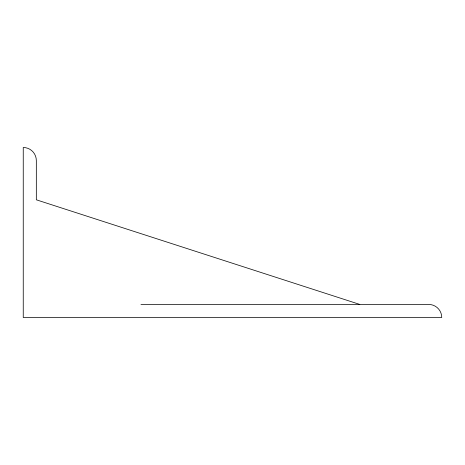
<?xml version="1.0" encoding="UTF-8"?>
<svg xmlns="http://www.w3.org/2000/svg" width="465" height="465" viewBox="0 0 465 465"><rect width="100%" height="100%" fill="white"/><g stroke="black" fill="none" stroke-linecap="round" stroke-linejoin="round"><path stroke-width="0.7" d="M140.953 304.43L428.672 304.43A13.078 13.078 0 0 1 441.75 317.508L23.25 317.508L23.25 147.492A13.078 13.078 0 0 1 36.328 160.57L36.328 199.805L359.794 304.43"/></g></svg>
